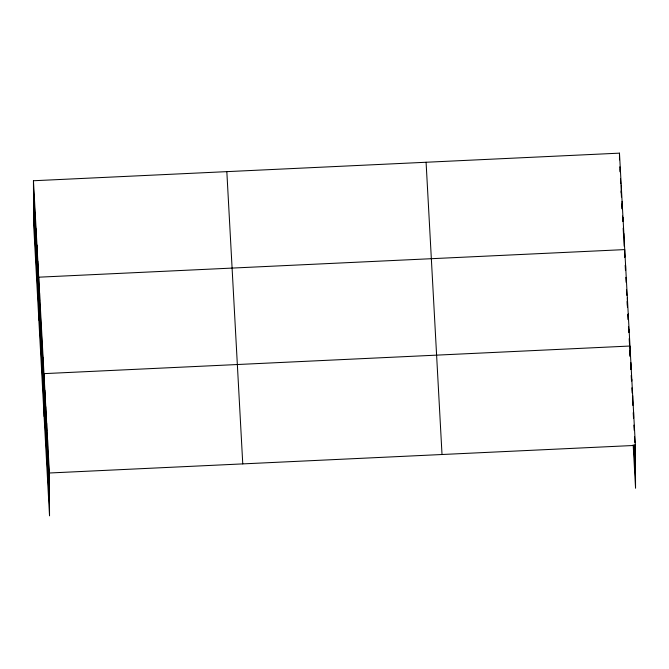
<?xml version="1.0" encoding="UTF-8"?>
<svg xmlns="http://www.w3.org/2000/svg" width="669" height="669" viewBox="0 0 669 669"><rect width="100%" height="100%" fill="white"/><g stroke="black" fill="none" stroke-linecap="round" stroke-linejoin="round"><path stroke-width="1" d="M33.45 180.747L49.381 473L49.531 515.849L33.601 223.597L33.45 180.747L619.469 153.151L635.399 445.403L635.55 488.253L633.183 444.776M49.381 473L635.399 445.403M619.829 166.832L620.096 171.858M620.481 178.891L620.757 183.916M621.141 190.949L621.468 196.97M621.852 204.003L622.128 209.029L622.095 201.369M622.513 216.062L622.78 221.088M623.165 228.121L623.491 234.142M624.152 246.2L623.851 233.523M624.537 253.233L624.754 257.247L624.729 249.596L38.71 277.192L38.861 320.041M625.189 265.292L625.465 270.309M625.85 277.342L626.125 282.368M626.51 289.401L626.836 295.43M627.162 301.451L627.489 307.481M627.873 314.514L628.149 319.539M628.534 326.572L628.86 332.593M629.186 338.623L629.521 344.652M629.847 350.681L630.123 355.766M630.516 363.008L630.859 369.221M631.193 375.434L631.477 380.602M631.871 387.853L632.155 393.029M632.548 400.271L632.832 405.447M633.225 412.689L633.51 417.866M633.903 425.116L634.187 430.292M634.521 436.497L634.864 442.711M634.973 444.776L635.425 453.064M634.396 445.01L635.466 464.671M633.819 445.587L635.508 476.637M426.086 162.258L442.017 454.51M226.833 171.64L242.763 463.893M33.475 188.407L49.406 480.66M33.517 200.023L49.447 492.275M33.559 211.989L49.489 504.234M633.593 412.28L633.618 418.025M632.69 395.722L632.715 403.374M631.787 379.156L631.795 381.071M630.884 362.598L630.909 369.296M630.022 356.594L629.981 346.032L43.962 373.637L44.112 416.486M629.111 329.959L629.111 331.874M628.233 313.886L628.25 319.631M627.355 297.814L627.38 305.474M625.607 265.668L625.624 270.452M622.973 217.442L622.99 221.272M621.225 185.296L621.25 192.956M620.347 169.224L620.355 172.092M619.469 153.151L619.494 159.849M48.477 456.442L48.503 464.102M47.574 439.884L47.599 447.536M46.671 423.318L46.696 430.978M45.768 406.76L45.793 414.42M44.865 390.194L44.89 397.854M43.084 357.564L43.117 365.224M42.214 341.491L42.239 349.151M41.336 325.418L41.361 333.07M40.458 309.337L40.483 316.997M39.58 293.265L39.613 300.925M37.832 261.119L37.857 268.779M36.954 245.046L36.979 252.706M36.076 228.974L36.109 236.634M35.206 212.901L35.231 220.553M34.328 196.828L34.353 204.48"/></g></svg>
